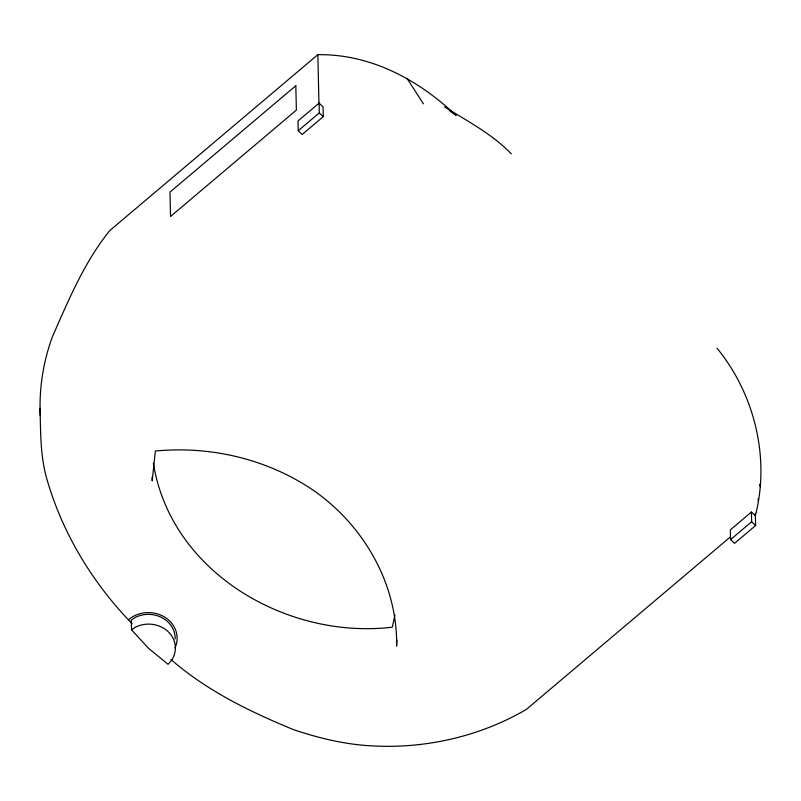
<?xml version="1.0" encoding="UTF-8"?>
<svg xmlns="http://www.w3.org/2000/svg" width="801" height="801" viewBox="0 0 801 801"><rect width="100%" height="100%" fill="white"/><g stroke="black" fill="none" stroke-linecap="round" stroke-linejoin="round"><path stroke-width="1.2" d="M396.895 639.929L396.605 646.117C397.707 583.899 363.534 524.865 312.851 489.972C266.943 458.933 210.353 445.736 155.364 451.023L152.19 480.85L152.1 477.096M755.333 513.281L755.613 525.536L734.527 543.358L730.562 539.614L730.342 529.861L751.418 512.039L755.383 515.784C770.162 457.892 754.672 394.272 717.035 348.215M394.973 614.968L392.32 627.183C287.179 639.709 170.793 572.675 153.361 463.138M449.291 110.558L456.099 115.464C418.422 79.8 370.863 53.957 317.847 54.668L109.877 230.488C84.275 262.037 68.576 300.105 52.315 336.951A250.252 223.569 -1.3 0 0 40.26 415.539M319.088 103.139L298.002 120.961L298.222 130.713L302.197 134.458L323.274 116.636L323.053 106.883L319.088 103.139L319.309 112.891L323.274 116.636M298.222 130.713L319.309 112.891M730.492 536.83L526.337 709.426C479.979 736.479 425.601 748.875 372.095 745.891C345.201 744.529 318.978 738.212 293.536 729.651C249.912 711.688 206.658 690.682 170.883 659.423M730.562 539.614L751.638 521.791L751.418 512.039M131.514 629.776L135.739 627.043A26.904 24.03 -1.3 0 1 168.07 631.588A26.904 24.03 -1.3 0 1 171.354 660.695L168.06 664.309L148.425 648.199L131.514 629.776L131.294 620.024L135.519 617.291A26.904 24.03 -1.3 0 1 175.149 639.008M444.545 106.903C467.654 121.261 492.235 134.077 511.348 153.872M751.638 521.791L755.613 525.536M132.165 623.739C92.105 582.617 61.337 531.584 46.047 476.114C40.27 454.017 40.611 430.968 40.05 408.3M406.958 78.298L423.429 103.83M759.698 484.345L760.239 486.718M758.076 498.843L758.377 501.326M317.847 54.668L318.948 103.429M128.46 619.704A28.876 25.802 -1.3 0 1 164.495 617A28.876 25.802 -1.3 0 1 175.079 647.829M295.819 85.717L169.992 192.09L170.543 216.47L296.37 110.097L295.819 85.717"/></g></svg>
